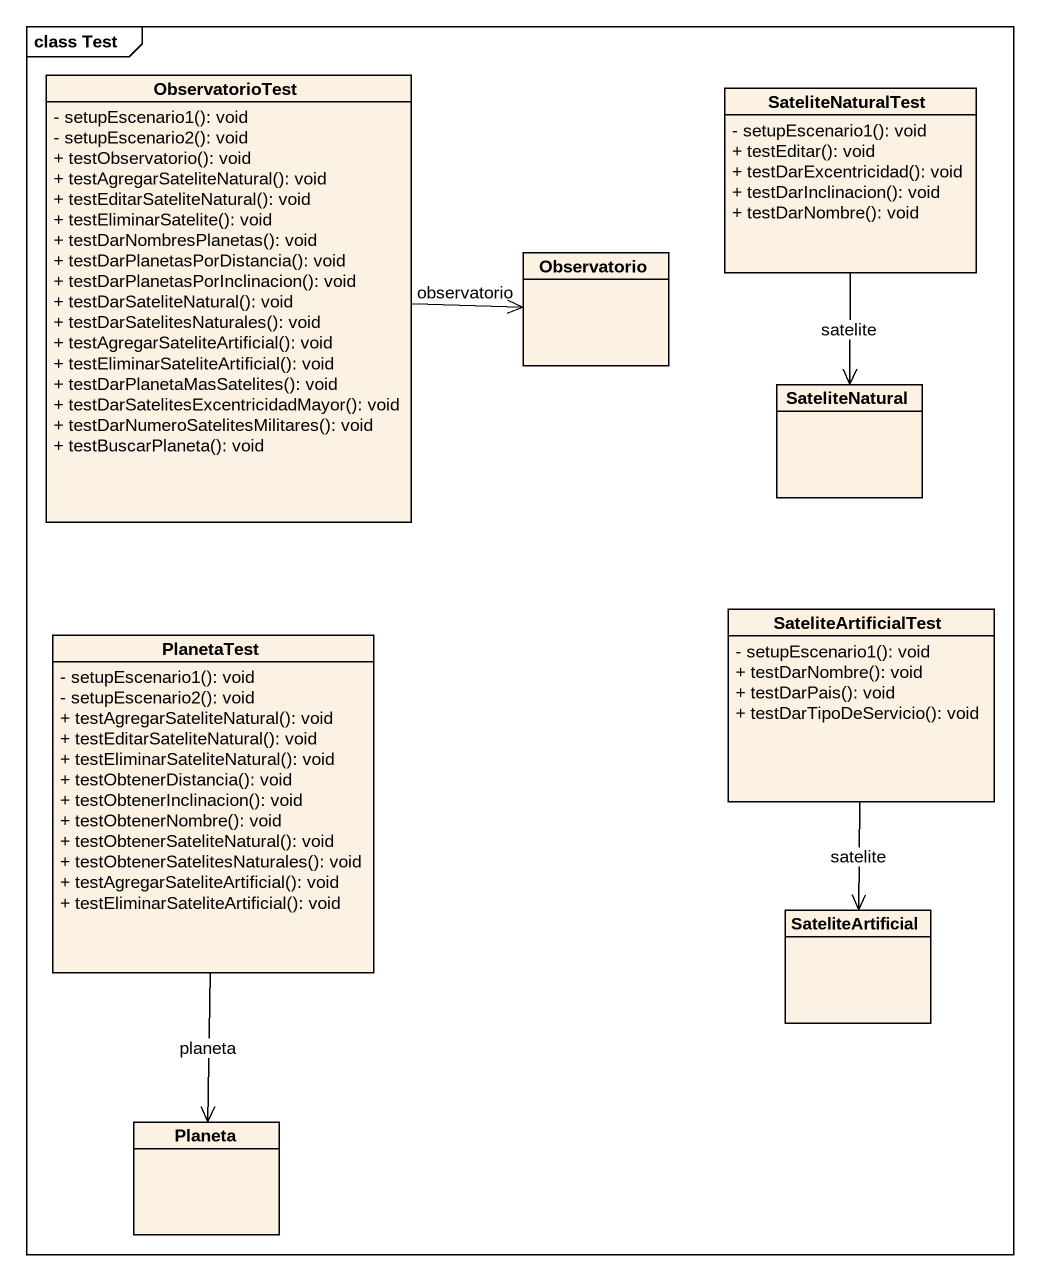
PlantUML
@startuml
mainframe class Test
hide circle
hide empty members
skinparam classAttributeIconSize 0
class ObservatorioTest {
  - setupEscenario1(): void
  - setupEscenario2(): void
  + testObservatorio(): void
  + testAgregarSateliteNatural(): void
  + testEditarSateliteNatural(): void
  + testEliminarSatelite(): void
  + testDarNombresPlanetas(): void
  + testDarPlanetasPorDistancia(): void
  + testDarPlanetasPorInclinacion(): void
  + testDarSateliteNatural(): void
  + testDarSatelitesNaturales(): void
  + testAgregarSateliteArtificial(): void
  + testEliminarSateliteArtificial(): void
  + testDarPlanetaMasSatelites(): void
  + testDarSatelitesExcentricidadMayor(): void
  + testDarNumeroSatelitesMilitares(): void
  + testBuscarPlaneta(): void
}
class SateliteNaturalTest {
  - setupEscenario1(): void
  + testEditar(): void
  + testDarExcentricidad(): void
  + testDarInclinacion(): void
  + testDarNombre(): void
}
class Observatorio
class SateliteNatural
class PlanetaTest {
  - setupEscenario1(): void
  - setupEscenario2(): void
  + testAgregarSateliteNatural(): void
  + testEditarSateliteNatural(): void
  + testEliminarSateliteNatural(): void
  + testObtenerDistancia(): void
  + testObtenerInclinacion(): void
  + testObtenerNombre(): void
  + testObtenerSateliteNatural(): void
  + testObtenerSatelitesNaturales(): void
  + testAgregarSateliteArtificial(): void
  + testEliminarSateliteArtificial(): void
}
class SateliteArtificialTest {
  - setupEscenario1(): void
  + testDarNombre(): void
  + testDarPais(): void
  + testDarTipoDeServicio(): void
}
class SateliteArtificial
class Planeta
ObservatorioTest -right-> Observatorio : observatorio
SateliteNaturalTest --> SateliteNatural : satelite
PlanetaTest --> Planeta : planeta
SateliteArtificialTest --> SateliteArtificial : satelite
@enduml
